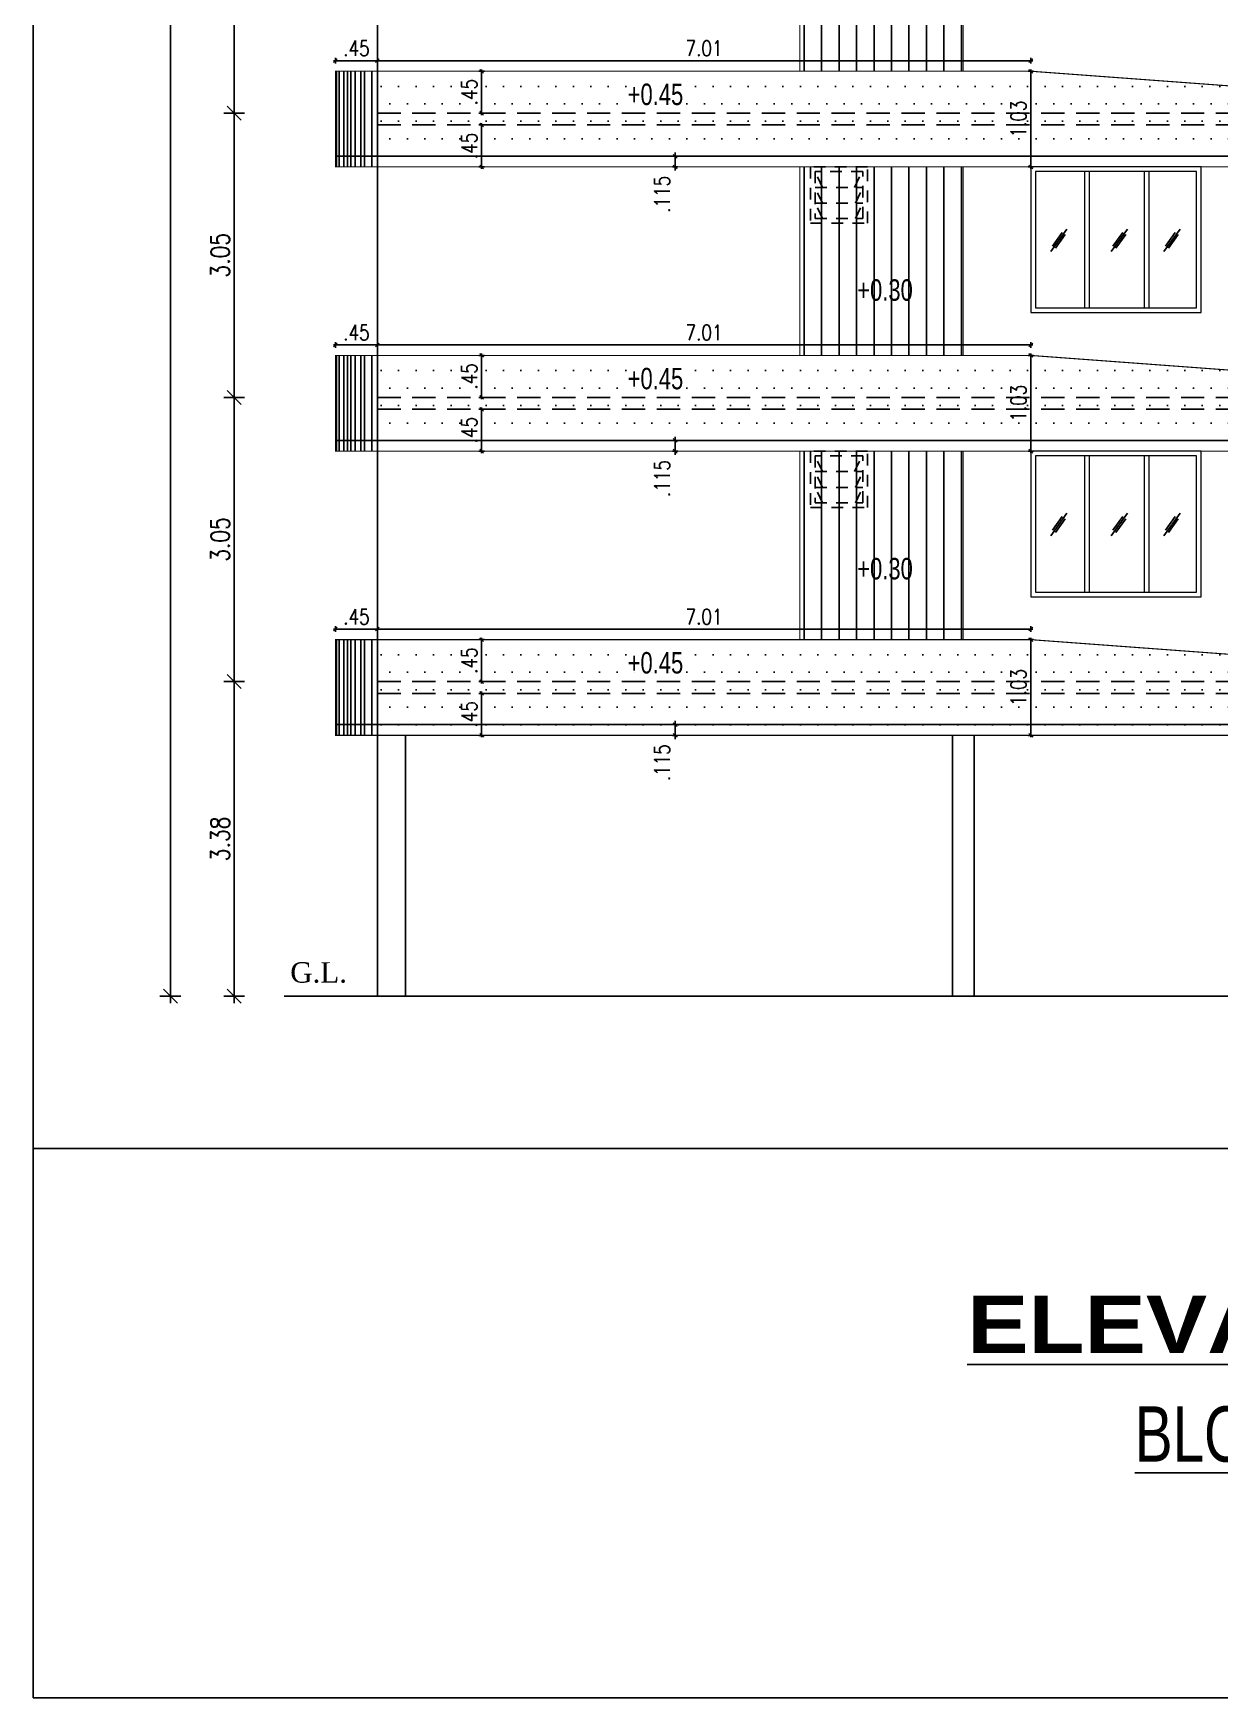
# Model space of a CAD drawing. Header units: inches. Extents: x 14331 to 14549, y 2557 to 2714.
# Drawn here: x 14498.24 to 14510.97, y 2643.08 to 2660.94 of the extents above; entities that cross this region are included whole.
import ezdxf
from ezdxf.enums import TextEntityAlignment as Align

# ---------------------------------------------------------------- set-up
doc = ezdxf.new("R2010")
doc.units = ezdxf.units.IN
doc.header["$LTSCALE"] = 0.25
doc.header["$MEASUREMENT"] = 0
doc.header["$PDMODE"] = 35
doc.linetypes.add('1', pattern=[0])
doc.linetypes.add('DASHEDX2', pattern=[1.5, 1, -0.5])
for name, color, linetype in [('dim-details', 7, 'Continuous'), ('ELE.PROJ.', 1, 'Continuous'), ('GLASS WINDOW', 251, '1'), ('hatch', 251, 'Continuous'), ('proj-internal', 1, 'DASHEDX2'), ('text-large', 7, 'Continuous'), ('wall', 7, 'Continuous'), ('WORK TEX', 6, 'Continuous'), ('WORKING DIM', 7, 'Continuous')]:
    doc.layers.add(name, color=color, linetype=linetype)
doc.layers.add('WINDOW', color=106, linetype='Continuous', lineweight=13)
doc.styles.add('ARIAL', font='TIMES_0.TTF')
doc.styles.add('ARL', font='swisscl_0.ttf')
doc.styles.add('B', font='ARIBLK_0.TTF')
doc.styles.add('romans', font='romans.shx', dxfattribs={"width": 0.8})
doc.dimstyles.new('121', dxfattribs={"dimscale": 0.1, "dimtxt": 1.65, "dimasz": 0.2, "dimexe": 0.03125, "dimexo": 0.25, "dimgap": 0.5, "dimtad": 1, "dimzin": 4, "dimdsep": 46, "dimtxsty": 'romans', "dimblk1": 'MINITICK', "dimblk2": 'MINITICK', "dimsah": 1, "dimcen": 1, "dimse1": 1, "dimse2": 1, "dimclrd": 252, "dimclre": 256, "dimclrt": 7, "dimadec": 3, "dimazin": 0, "dimtfac": 0.8, "dimtix": 1, "dimtmove": 2, "dimatfit": 3, "dimfxl": 0, "dimtolj": 1, "dimtzin": 3, "dimarcsym": 0})
doc.dimstyles.new('minitick-100', dxfattribs={"dimscale": 0.1, "dimtxt": 2, "dimasz": 0.75, "dimexe": 0.03125, "dimexo": 0.25, "dimgap": 0.5, "dimtad": 1, "dimzin": 4, "dimdsep": 46, "dimtxsty": 'romans', "dimblk1": 'MINITICK', "dimblk2": 'MINITICK', "dimsah": 1, "dimcen": 1, "dimse1": 1, "dimse2": 1, "dimclrd": 252, "dimclre": 256, "dimclrt": 256, "dimadec": 3, "dimazin": 0, "dimtfac": 0.8, "dimtix": 1, "dimtmove": 2, "dimatfit": 3, "dimfxl": 0, "dimtolj": 1, "dimtzin": 3, "dimarcsym": 0})

# ---------------------------------------------------------------- blocks, each defined once
blk = doc.blocks.new('MINITICK')
at = {"color": 7}
for p, q in [((1, 1), (-1, -1)), ((-1, 0), (1, 0)), ((0, -1.5), (0, 1.5))]:
    blk.add_line(p, q, dxfattribs=at)
blk = doc.blocks.new('*D1777')
at = {"layer": 'Defpoints', "color": 0, "transparency": 16777216}
for p in [(14501.48, 2654.441), (14501.93, 2654.55), (14501.93, 2654.441)]:
    blk.add_point(p, dxfattribs=at)
at = {"layer": 'WORKING DIM', "color": 252, "lineweight": -2, "transparency": 16777216}
blk.add_line((14501.5, 2654.55), (14501.91, 2654.55), dxfattribs=at)
at = {"layer": 'WORKING DIM', "color": 252, "lineweight": -2, "transparency": 16777216, "xscale": 0.02, "yscale": 0.02, "zscale": 0.02, "rotation": 180}
blk.add_blockref('MINITICK', (14501.48, 2654.55), dxfattribs=at)
at = {"layer": 'WORKING DIM', "color": 252, "lineweight": -2, "transparency": 16777216, "xscale": 0.02, "yscale": 0.02, "zscale": 0.02}
blk.add_blockref('MINITICK', (14501.93, 2654.55), dxfattribs=at)
at = {"layer": 'WORKING DIM', "color": 7, "transparency": 16777216, "insert": (14501.705, 2654.683), "char_height": 0.165, "attachment_point": 5, "style": 'romans'}
blk.add_mtext('\\A1;.45', dxfattribs=at)
blk = doc.blocks.new('*D1779')
at = {"layer": 'Defpoints', "color": 0, "transparency": 16777216}
for p in [(14502.855, 2654.437), (14502.855, 2653.987), (14503.049, 2653.987)]:
    blk.add_point(p, dxfattribs=at)
at = {"layer": 'WORKING DIM', "color": 252, "lineweight": -2, "transparency": 16777216}
blk.add_line((14503.049, 2654.417), (14503.049, 2654.007), dxfattribs=at)
at = {"layer": 'WORKING DIM', "color": 252, "lineweight": -2, "transparency": 16777216, "xscale": 0.02, "yscale": 0.02, "zscale": 0.02}
for p, rotation in [((14503.049, 2654.437), 90), ((14503.049, 2653.987), 270)]:
    blk.add_blockref('MINITICK', p, dxfattribs=dict(at, rotation=rotation))
at = {"layer": 'WORKING DIM', "color": 7, "transparency": 16777216, "insert": (14502.917, 2654.212), "char_height": 0.165, "attachment_point": 5, "rotation": 90, "style": 'romans'}
blk.add_mtext('\\A1;.45', dxfattribs=at)
blk = doc.blocks.new('*D1780')
at = {"layer": 'Defpoints', "color": 0, "transparency": 16777216}
for p in [(14503.293, 2653.86), (14503.049, 2653.41), (14503.293, 2653.41)]:
    blk.add_point(p, dxfattribs=at)
at = {"layer": 'WORKING DIM', "color": 252, "lineweight": -2, "transparency": 16777216}
blk.add_line((14503.049, 2653.84), (14503.049, 2653.43), dxfattribs=at)
at = {"layer": 'WORKING DIM', "color": 252, "lineweight": -2, "transparency": 16777216, "xscale": 0.02, "yscale": 0.02, "zscale": 0.02}
for p, rotation in [((14503.049, 2653.86), 90), ((14503.049, 2653.41), 270)]:
    blk.add_blockref('MINITICK', p, dxfattribs=dict(at, rotation=rotation))
at = {"layer": 'WORKING DIM', "color": 7, "transparency": 16777216, "insert": (14502.917, 2653.635), "char_height": 0.165, "attachment_point": 5, "rotation": 90, "style": 'romans'}
blk.add_mtext('\\A1;.45', dxfattribs=at)
blk = doc.blocks.new('*D1781')
at = {"layer": 'Defpoints', "color": 0, "transparency": 16777216}
for p in [(14505.126, 2653.525), (14505.325, 2653.525), (14505.325, 2653.41)]:
    blk.add_point(p, dxfattribs=at)
at = {"layer": 'WORKING DIM', "color": 252, "lineweight": -2, "transparency": 16777216}
for p, q in [((14505.126, 2653.545), (14505.126, 2653.565)), ((14505.126, 2653.41), (14505.126, 2653.525)), ((14505.126, 2653.39), (14505.126, 2653.37))]:
    blk.add_line(p, q, dxfattribs=at)
at = {"layer": 'WORKING DIM', "color": 252, "lineweight": -2, "transparency": 16777216, "xscale": 0.02, "yscale": 0.02, "zscale": 0.02}
for p, rotation in [((14505.126, 2653.525), 270), ((14505.126, 2653.41), 90)]:
    blk.add_blockref('MINITICK', p, dxfattribs=dict(at, rotation=rotation))
at = {"layer": 'WORKING DIM', "color": 7, "transparency": 16777216, "insert": (14504.986, 2653.116), "char_height": 0.165, "attachment_point": 5, "rotation": 90, "style": 'romans'}
blk.add_mtext('\\A1;.115', dxfattribs=at)
blk = doc.blocks.new('*D1782')
at = {"layer": 'Defpoints', "color": 0, "transparency": 16777216}
for p in [(14508.943, 2654.437), (14508.943, 2653.41), (14508.943, 2653.41)]:
    blk.add_point(p, dxfattribs=at)
at = {"layer": 'WORKING DIM', "color": 252, "lineweight": -2, "transparency": 16777216}
blk.add_line((14508.943, 2654.417), (14508.943, 2653.43), dxfattribs=at)
at = {"layer": 'WORKING DIM', "color": 252, "lineweight": -2, "transparency": 16777216, "xscale": 0.02, "yscale": 0.02, "zscale": 0.02}
for p, rotation in [((14508.943, 2654.437), 90), ((14508.943, 2653.41), 270)]:
    blk.add_blockref('MINITICK', p, dxfattribs=dict(at, rotation=rotation))
at = {"layer": 'WORKING DIM', "color": 7, "transparency": 16777216, "insert": (14508.81, 2653.924), "char_height": 0.165, "attachment_point": 5, "rotation": 90, "style": 'romans'}
blk.add_mtext('\\A1;1.03', dxfattribs=at)
blk = doc.blocks.new('*D1798')
at = {"layer": 'Defpoints', "color": 0, "transparency": 16777216}
for p in [(14501.48, 2657.491), (14501.93, 2657.6), (14501.93, 2657.491)]:
    blk.add_point(p, dxfattribs=at)
at = {"layer": 'WORKING DIM', "color": 252, "lineweight": -2, "transparency": 16777216}
blk.add_line((14501.5, 2657.6), (14501.91, 2657.6), dxfattribs=at)
at = {"layer": 'WORKING DIM', "color": 252, "lineweight": -2, "transparency": 16777216, "xscale": 0.02, "yscale": 0.02, "zscale": 0.02, "rotation": 180}
blk.add_blockref('MINITICK', (14501.48, 2657.6), dxfattribs=at)
at = {"layer": 'WORKING DIM', "color": 252, "lineweight": -2, "transparency": 16777216, "xscale": 0.02, "yscale": 0.02, "zscale": 0.02}
blk.add_blockref('MINITICK', (14501.93, 2657.6), dxfattribs=at)
at = {"layer": 'WORKING DIM', "color": 7, "transparency": 16777216, "insert": (14501.705, 2657.733), "char_height": 0.165, "attachment_point": 5, "style": 'romans'}
blk.add_mtext('\\A1;.45', dxfattribs=at)
blk = doc.blocks.new('*D1803')
at = {"layer": 'Defpoints', "color": 0, "transparency": 16777216}
for p in [(14502.855, 2657.487), (14502.855, 2657.037), (14503.049, 2657.037)]:
    blk.add_point(p, dxfattribs=at)
at = {"layer": 'WORKING DIM', "color": 252, "lineweight": -2, "transparency": 16777216}
blk.add_line((14503.049, 2657.467), (14503.049, 2657.057), dxfattribs=at)
at = {"layer": 'WORKING DIM', "color": 252, "lineweight": -2, "transparency": 16777216, "xscale": 0.02, "yscale": 0.02, "zscale": 0.02}
for p, rotation in [((14503.049, 2657.487), 90), ((14503.049, 2657.037), 270)]:
    blk.add_blockref('MINITICK', p, dxfattribs=dict(at, rotation=rotation))
at = {"layer": 'WORKING DIM', "color": 7, "transparency": 16777216, "insert": (14502.917, 2657.262), "char_height": 0.165, "attachment_point": 5, "rotation": 90, "style": 'romans'}
blk.add_mtext('\\A1;.45', dxfattribs=at)
blk = doc.blocks.new('*D1804')
at = {"layer": 'Defpoints', "color": 0, "transparency": 16777216}
for p in [(14503.293, 2656.91), (14503.049, 2656.46), (14503.293, 2656.46)]:
    blk.add_point(p, dxfattribs=at)
at = {"layer": 'WORKING DIM', "color": 252, "lineweight": -2, "transparency": 16777216}
blk.add_line((14503.049, 2656.89), (14503.049, 2656.48), dxfattribs=at)
at = {"layer": 'WORKING DIM', "color": 252, "lineweight": -2, "transparency": 16777216, "xscale": 0.02, "yscale": 0.02, "zscale": 0.02}
for p, rotation in [((14503.049, 2656.91), 90), ((14503.049, 2656.46), 270)]:
    blk.add_blockref('MINITICK', p, dxfattribs=dict(at, rotation=rotation))
at = {"layer": 'WORKING DIM', "color": 7, "transparency": 16777216, "insert": (14502.917, 2656.685), "char_height": 0.165, "attachment_point": 5, "rotation": 90, "style": 'romans'}
blk.add_mtext('\\A1;.45', dxfattribs=at)
blk = doc.blocks.new('*D1797')
at = {"layer": 'Defpoints', "color": 0, "transparency": 16777216}
for p in [(14505.126, 2656.575), (14505.325, 2656.575), (14505.325, 2656.46)]:
    blk.add_point(p, dxfattribs=at)
at = {"layer": 'WORKING DIM', "color": 252, "lineweight": -2, "transparency": 16777216}
for p, q in [((14505.126, 2656.595), (14505.126, 2656.615)), ((14505.126, 2656.46), (14505.126, 2656.575)), ((14505.126, 2656.44), (14505.126, 2656.42))]:
    blk.add_line(p, q, dxfattribs=at)
at = {"layer": 'WORKING DIM', "color": 252, "lineweight": -2, "transparency": 16777216, "xscale": 0.02, "yscale": 0.02, "zscale": 0.02}
for p, rotation in [((14505.126, 2656.575), 270), ((14505.126, 2656.46), 90)]:
    blk.add_blockref('MINITICK', p, dxfattribs=dict(at, rotation=rotation))
at = {"layer": 'WORKING DIM', "color": 7, "transparency": 16777216, "insert": (14504.986, 2656.166), "char_height": 0.165, "attachment_point": 5, "rotation": 90, "style": 'romans'}
blk.add_mtext('\\A1;.115', dxfattribs=at)
blk = doc.blocks.new('*D1805')
at = {"layer": 'Defpoints', "color": 0, "transparency": 16777216}
for p in [(14508.943, 2657.487), (14508.943, 2656.46), (14508.943, 2656.46)]:
    blk.add_point(p, dxfattribs=at)
at = {"layer": 'WORKING DIM', "color": 252, "lineweight": -2, "transparency": 16777216}
blk.add_line((14508.943, 2657.467), (14508.943, 2656.48), dxfattribs=at)
at = {"layer": 'WORKING DIM', "color": 252, "lineweight": -2, "transparency": 16777216, "xscale": 0.02, "yscale": 0.02, "zscale": 0.02}
for p, rotation in [((14508.943, 2657.487), 90), ((14508.943, 2656.46), 270)]:
    blk.add_blockref('MINITICK', p, dxfattribs=dict(at, rotation=rotation))
at = {"layer": 'WORKING DIM', "color": 7, "transparency": 16777216, "insert": (14508.81, 2656.974), "char_height": 0.165, "attachment_point": 5, "rotation": 90, "style": 'romans'}
blk.add_mtext('\\A1;1.03', dxfattribs=at)
blk = doc.blocks.new('*D1808')
at = {"layer": 'Defpoints', "color": 0, "transparency": 16777216}
for p in [(14501.48, 2660.541), (14501.93, 2660.65), (14501.93, 2660.541)]:
    blk.add_point(p, dxfattribs=at)
at = {"layer": 'WORKING DIM', "color": 252, "lineweight": -2, "transparency": 16777216}
blk.add_line((14501.5, 2660.65), (14501.91, 2660.65), dxfattribs=at)
at = {"layer": 'WORKING DIM', "color": 252, "lineweight": -2, "transparency": 16777216, "xscale": 0.02, "yscale": 0.02, "zscale": 0.02, "rotation": 180}
blk.add_blockref('MINITICK', (14501.48, 2660.65), dxfattribs=at)
at = {"layer": 'WORKING DIM', "color": 252, "lineweight": -2, "transparency": 16777216, "xscale": 0.02, "yscale": 0.02, "zscale": 0.02}
blk.add_blockref('MINITICK', (14501.93, 2660.65), dxfattribs=at)
at = {"layer": 'WORKING DIM', "color": 7, "transparency": 16777216, "insert": (14501.705, 2660.783), "char_height": 0.165, "attachment_point": 5, "style": 'romans'}
blk.add_mtext('\\A1;.45', dxfattribs=at)
blk = doc.blocks.new('*D1814')
at = {"layer": 'Defpoints', "color": 0, "transparency": 16777216}
for p in [(14502.855, 2660.537), (14502.855, 2660.087), (14503.049, 2660.087)]:
    blk.add_point(p, dxfattribs=at)
at = {"layer": 'WORKING DIM', "color": 252, "lineweight": -2, "transparency": 16777216}
blk.add_line((14503.049, 2660.517), (14503.049, 2660.107), dxfattribs=at)
at = {"layer": 'WORKING DIM', "color": 252, "lineweight": -2, "transparency": 16777216, "xscale": 0.02, "yscale": 0.02, "zscale": 0.02}
for p, rotation in [((14503.049, 2660.537), 90), ((14503.049, 2660.087), 270)]:
    blk.add_blockref('MINITICK', p, dxfattribs=dict(at, rotation=rotation))
at = {"layer": 'WORKING DIM', "color": 7, "transparency": 16777216, "insert": (14502.917, 2660.312), "char_height": 0.165, "attachment_point": 5, "rotation": 90, "style": 'romans'}
blk.add_mtext('\\A1;.45', dxfattribs=at)
blk = doc.blocks.new('*D1815')
at = {"layer": 'Defpoints', "color": 0, "transparency": 16777216}
for p in [(14503.293, 2659.96), (14503.049, 2659.51), (14503.293, 2659.51)]:
    blk.add_point(p, dxfattribs=at)
at = {"layer": 'WORKING DIM', "color": 252, "lineweight": -2, "transparency": 16777216}
blk.add_line((14503.049, 2659.94), (14503.049, 2659.53), dxfattribs=at)
at = {"layer": 'WORKING DIM', "color": 252, "lineweight": -2, "transparency": 16777216, "xscale": 0.02, "yscale": 0.02, "zscale": 0.02}
for p, rotation in [((14503.049, 2659.96), 90), ((14503.049, 2659.51), 270)]:
    blk.add_blockref('MINITICK', p, dxfattribs=dict(at, rotation=rotation))
at = {"layer": 'WORKING DIM', "color": 7, "transparency": 16777216, "insert": (14502.917, 2659.735), "char_height": 0.165, "attachment_point": 5, "rotation": 90, "style": 'romans'}
blk.add_mtext('\\A1;.45', dxfattribs=at)
blk = doc.blocks.new('*D1809')
at = {"layer": 'Defpoints', "color": 0, "transparency": 16777216}
for p in [(14505.126, 2659.625), (14505.325, 2659.625), (14505.325, 2659.51)]:
    blk.add_point(p, dxfattribs=at)
at = {"layer": 'WORKING DIM', "color": 252, "lineweight": -2, "transparency": 16777216}
for p, q in [((14505.126, 2659.645), (14505.126, 2659.665)), ((14505.126, 2659.51), (14505.126, 2659.625)), ((14505.126, 2659.49), (14505.126, 2659.47))]:
    blk.add_line(p, q, dxfattribs=at)
at = {"layer": 'WORKING DIM', "color": 252, "lineweight": -2, "transparency": 16777216, "xscale": 0.02, "yscale": 0.02, "zscale": 0.02}
for p, rotation in [((14505.126, 2659.625), 270), ((14505.126, 2659.51), 90)]:
    blk.add_blockref('MINITICK', p, dxfattribs=dict(at, rotation=rotation))
at = {"layer": 'WORKING DIM', "color": 7, "transparency": 16777216, "insert": (14504.986, 2659.216), "char_height": 0.165, "attachment_point": 5, "rotation": 90, "style": 'romans'}
blk.add_mtext('\\A1;.115', dxfattribs=at)
blk = doc.blocks.new('*D1816')
at = {"layer": 'Defpoints', "color": 0, "transparency": 16777216}
for p in [(14508.943, 2660.537), (14508.943, 2659.51), (14508.943, 2659.51)]:
    blk.add_point(p, dxfattribs=at)
at = {"layer": 'WORKING DIM', "color": 252, "lineweight": -2, "transparency": 16777216}
blk.add_line((14508.943, 2660.517), (14508.943, 2659.53), dxfattribs=at)
at = {"layer": 'WORKING DIM', "color": 252, "lineweight": -2, "transparency": 16777216, "xscale": 0.02, "yscale": 0.02, "zscale": 0.02}
for p, rotation in [((14508.943, 2660.537), 90), ((14508.943, 2659.51), 270)]:
    blk.add_blockref('MINITICK', p, dxfattribs=dict(at, rotation=rotation))
at = {"layer": 'WORKING DIM', "color": 7, "transparency": 16777216, "insert": (14508.81, 2660.024), "char_height": 0.165, "attachment_point": 5, "rotation": 90, "style": 'romans'}
blk.add_mtext('\\A1;1.03', dxfattribs=at)
blk = doc.blocks.new('*D1968')
at = {"layer": 'Defpoints', "color": 0, "transparency": 16777216}
for p in [(14500.393, 2653.987), (14502.026, 2653.987), (14501.93, 2650.61)]:
    blk.add_point(p, dxfattribs=at)
at = {"layer": 'dim-details', "color": 252, "lineweight": -2, "transparency": 16777216}
blk.add_line((14500.393, 2650.685), (14500.393, 2653.912), dxfattribs=at)
at = {"layer": 'dim-details', "color": 252, "lineweight": -2, "transparency": 16777216, "xscale": 0.07500000000000001, "yscale": 0.07500000000000001, "zscale": 0.07500000000000001}
for p, rotation in [((14500.393, 2653.987), 90), ((14500.393, 2650.61), 270)]:
    blk.add_blockref('MINITICK', p, dxfattribs=dict(at, rotation=rotation))
at = {"layer": 'dim-details', "transparency": 16777216, "insert": (14500.243, 2652.299), "char_height": 0.2, "attachment_point": 5, "rotation": 90, "style": 'romans'}
blk.add_mtext('\\A1;3.38', dxfattribs=at)
blk = doc.blocks.new('*D1969')
at = {"layer": 'Defpoints', "color": 0, "transparency": 16777216}
for p in [(14500.393, 2657.037), (14502.331, 2657.037), (14502.331, 2653.987)]:
    blk.add_point(p, dxfattribs=at)
at = {"layer": 'dim-details', "color": 252, "lineweight": -2, "transparency": 16777216}
blk.add_line((14500.393, 2654.062), (14500.393, 2656.962), dxfattribs=at)
at = {"layer": 'dim-details', "color": 252, "lineweight": -2, "transparency": 16777216, "xscale": 0.07500000000000001, "yscale": 0.07500000000000001, "zscale": 0.07500000000000001}
for p, rotation in [((14500.393, 2657.037), 90), ((14500.393, 2653.987), 270)]:
    blk.add_blockref('MINITICK', p, dxfattribs=dict(at, rotation=rotation))
at = {"layer": 'dim-details', "transparency": 16777216, "insert": (14500.243, 2655.512), "char_height": 0.2, "attachment_point": 5, "rotation": 90, "style": 'romans'}
blk.add_mtext('\\A1;3.05', dxfattribs=at)
blk = doc.blocks.new('*D1970')
at = {"layer": 'Defpoints', "color": 0, "transparency": 16777216}
for p in [(14500.393, 2660.087), (14502.402, 2660.087), (14502.402, 2657.037)]:
    blk.add_point(p, dxfattribs=at)
at = {"layer": 'dim-details', "color": 252, "lineweight": -2, "transparency": 16777216}
blk.add_line((14500.393, 2657.112), (14500.393, 2660.012), dxfattribs=at)
at = {"layer": 'dim-details', "color": 252, "lineweight": -2, "transparency": 16777216, "xscale": 0.07500000000000001, "yscale": 0.07500000000000001, "zscale": 0.07500000000000001}
for p, rotation in [((14500.393, 2660.087), 90), ((14500.393, 2657.037), 270)]:
    blk.add_blockref('MINITICK', p, dxfattribs=dict(at, rotation=rotation))
at = {"layer": 'dim-details', "transparency": 16777216, "insert": (14500.243, 2658.562), "char_height": 0.2, "attachment_point": 5, "rotation": 90, "style": 'romans'}
blk.add_mtext('\\A1;3.05', dxfattribs=at)
blk = doc.blocks.new('*D1971')
at = {"layer": 'Defpoints', "color": 0, "transparency": 16777216}
for p in [(14500.393, 2663.137), (14502.341, 2663.137), (14502.341, 2660.087)]:
    blk.add_point(p, dxfattribs=at)
at = {"layer": 'dim-details', "color": 252, "lineweight": -2, "transparency": 16777216}
blk.add_line((14500.393, 2660.162), (14500.393, 2663.062), dxfattribs=at)
at = {"layer": 'dim-details', "color": 252, "lineweight": -2, "transparency": 16777216, "xscale": 0.07500000000000001, "yscale": 0.07500000000000001, "zscale": 0.07500000000000001}
for p, rotation in [((14500.393, 2663.137), 90), ((14500.393, 2660.087), 270)]:
    blk.add_blockref('MINITICK', p, dxfattribs=dict(at, rotation=rotation))
at = {"layer": 'dim-details', "transparency": 16777216, "insert": (14500.243, 2661.612), "char_height": 0.2, "attachment_point": 5, "rotation": 90, "style": 'romans'}
blk.add_mtext('\\A1;3.05', dxfattribs=at)
blk = doc.blocks.new('*D1982')
at = {"layer": 'Defpoints', "color": 0, "transparency": 16777216}
for p in [(14499.708, 2690.587), (14502.979, 2690.587), (14501.43, 2650.61)]:
    blk.add_point(p, dxfattribs=at)
at = {"layer": 'dim-details', "color": 252, "lineweight": -2, "transparency": 16777216}
blk.add_line((14499.708, 2650.685), (14499.708, 2690.512), dxfattribs=at)
at = {"layer": 'dim-details', "color": 252, "lineweight": -2, "transparency": 16777216, "xscale": 0.07500000000000001, "yscale": 0.07500000000000001, "zscale": 0.07500000000000001}
for p, rotation in [((14499.708, 2690.587), 90), ((14499.708, 2650.61), 270)]:
    blk.add_blockref('MINITICK', p, dxfattribs=dict(at, rotation=rotation))
at = {"layer": 'dim-details', "transparency": 16777216, "insert": (14499.558, 2670.599), "char_height": 0.2, "attachment_point": 5, "rotation": 90, "style": 'romans'}
blk.add_mtext('\\A1;39.98', dxfattribs=at)
blk = doc.blocks.new('*D1983')
at = {"layer": 'Defpoints', "color": 0, "transparency": 16777216}
for p in [(14501.93, 2654.437), (14508.943, 2654.55), (14508.943, 2654.437)]:
    blk.add_point(p, dxfattribs=at)
at = {"layer": 'WORKING DIM', "color": 252, "lineweight": -2, "transparency": 16777216}
blk.add_line((14501.95, 2654.55), (14508.923, 2654.55), dxfattribs=at)
at = {"layer": 'WORKING DIM', "color": 252, "lineweight": -2, "transparency": 16777216, "xscale": 0.02, "yscale": 0.02, "zscale": 0.02, "rotation": 180}
blk.add_blockref('MINITICK', (14501.93, 2654.55), dxfattribs=at)
at = {"layer": 'WORKING DIM', "color": 252, "lineweight": -2, "transparency": 16777216, "xscale": 0.02, "yscale": 0.02, "zscale": 0.02}
blk.add_blockref('MINITICK', (14508.943, 2654.55), dxfattribs=at)
at = {"layer": 'WORKING DIM', "color": 7, "transparency": 16777216, "insert": (14505.436, 2654.683), "char_height": 0.165, "attachment_point": 5, "style": 'romans'}
blk.add_mtext('\\A1;7.01', dxfattribs=at)
blk = doc.blocks.new('*D1986')
at = {"layer": 'Defpoints', "color": 0, "transparency": 16777216}
for p in [(14501.93, 2657.487), (14508.943, 2657.6), (14508.943, 2657.487)]:
    blk.add_point(p, dxfattribs=at)
at = {"layer": 'WORKING DIM', "color": 252, "lineweight": -2, "transparency": 16777216}
blk.add_line((14501.95, 2657.6), (14508.923, 2657.6), dxfattribs=at)
at = {"layer": 'WORKING DIM', "color": 252, "lineweight": -2, "transparency": 16777216, "xscale": 0.02, "yscale": 0.02, "zscale": 0.02, "rotation": 180}
blk.add_blockref('MINITICK', (14501.93, 2657.6), dxfattribs=at)
at = {"layer": 'WORKING DIM', "color": 252, "lineweight": -2, "transparency": 16777216, "xscale": 0.02, "yscale": 0.02, "zscale": 0.02}
blk.add_blockref('MINITICK', (14508.943, 2657.6), dxfattribs=at)
at = {"layer": 'WORKING DIM', "color": 7, "transparency": 16777216, "insert": (14505.436, 2657.733), "char_height": 0.165, "attachment_point": 5, "style": 'romans'}
blk.add_mtext('\\A1;7.01', dxfattribs=at)
blk = doc.blocks.new('*D1988')
at = {"layer": 'Defpoints', "color": 0, "transparency": 16777216}
for p in [(14501.93, 2660.537), (14508.943, 2660.65), (14508.943, 2660.537)]:
    blk.add_point(p, dxfattribs=at)
at = {"layer": 'WORKING DIM', "color": 252, "lineweight": -2, "transparency": 16777216}
blk.add_line((14501.95, 2660.65), (14508.923, 2660.65), dxfattribs=at)
at = {"layer": 'WORKING DIM', "color": 252, "lineweight": -2, "transparency": 16777216, "xscale": 0.02, "yscale": 0.02, "zscale": 0.02, "rotation": 180}
blk.add_blockref('MINITICK', (14501.93, 2660.65), dxfattribs=at)
at = {"layer": 'WORKING DIM', "color": 252, "lineweight": -2, "transparency": 16777216, "xscale": 0.02, "yscale": 0.02, "zscale": 0.02}
blk.add_blockref('MINITICK', (14508.943, 2660.65), dxfattribs=at)
at = {"layer": 'WORKING DIM', "color": 7, "transparency": 16777216, "insert": (14505.436, 2660.783), "char_height": 0.165, "attachment_point": 5, "style": 'romans'}
blk.add_mtext('\\A1;7.01', dxfattribs=at)

msp = doc.modelspace()

# ---------------------------------------------------------------- hatches: boundary and pattern name
at = {"layer": 'hatch'}
h = msp.add_hatch(dxfattribs=at)
h.set_pattern_fill('ANSI31', color=36, scale=1.5, angle=45)
h.set_pattern_definition([(90, (-332.42704, 23.37431), (-0.1875, 3e-17), [])])
h.paths.add_polyline_path([(14508.218, 2662.56), (14506.465, 2662.56), (14506.465, 2660.537), (14508.218, 2660.537)])
at = {"layer": 'hatch', "true_color": 0xc7b399}
h = msp.add_hatch(dxfattribs=at)
h.set_pattern_fill('DOTS', color=253, scale=3)
h.set_pattern_definition([(0, (-346.71688, 23.37428), (0.09375, 0.1875), [0, -0.1875])])
h.paths.add_polyline_path([(14515.04, 2660.087), (14508.943, 2660.537), (14501.93, 2660.537), (14501.93, 2659.51), (14515.04, 2659.51)])
at = {"layer": 'hatch'}
h = msp.add_hatch(dxfattribs=at)
h.set_pattern_fill('ANSI31', color=36, scale=1.5, angle=45)
h.set_pattern_definition([(90, (-332.42704, 20.32428), (-0.1875, 3e-17), [])])
h.paths.add_polyline_path([(14508.218, 2659.51), (14506.465, 2659.51), (14506.465, 2657.487), (14508.218, 2657.487)])
at = {"layer": 'hatch', "true_color": 0xc7b399}
h = msp.add_hatch(dxfattribs=at)
h.set_pattern_fill('DOTS', color=253, scale=3)
h.set_pattern_definition([(0, (-346.71688, 20.32428), (0.09375, 0.1875), [0, -0.1875])])
h.paths.add_polyline_path([(14515.04, 2657.037), (14508.943, 2657.487), (14501.93, 2657.487), (14501.93, 2656.46), (14515.04, 2656.46)])
at = {"layer": 'hatch'}
h = msp.add_hatch(dxfattribs=at)
h.set_pattern_fill('ANSI31', color=36, scale=1.5, angle=45)
h.set_pattern_definition([(90, (-332.42704, 17.27428), (-0.1875, 3e-17), [])])
h.paths.add_polyline_path([(14508.218, 2656.46), (14506.465, 2656.46), (14506.465, 2654.437), (14508.218, 2654.437)])
at = {"layer": 'hatch', "true_color": 0xc7b399}
h = msp.add_hatch(dxfattribs=at)
h.set_pattern_fill('DOTS', color=253, scale=3)
h.set_pattern_definition([(0, (-346.71688, 17.27428), (0.09375, 0.1875), [0, -0.1875])])
h.paths.add_polyline_path([(14515.04, 2653.987), (14508.943, 2654.437), (14501.93, 2654.437), (14501.93, 2653.41), (14515.04, 2653.41)])

# ---------------------------------------------------------------- linework, layer by layer
at = {"layer": 'ELE.PROJ.', "color": 8}
for p, q in [((14501.492, 2660.541), (14501.492, 2659.51)), ((14501.521, 2660.541), (14501.521, 2659.51)), ((14501.57, 2660.541), (14501.57, 2659.51)), ((14501.611, 2660.541), (14501.611, 2659.51)), ((14501.644, 2660.541), (14501.644, 2659.51)), ((14501.69, 2660.541), (14501.69, 2659.51)), ((14501.751, 2660.541), (14501.751, 2659.51)), ((14501.791, 2660.541), (14501.791, 2659.51)), ((14501.869, 2660.541), (14501.869, 2659.51)), ((14501.492, 2657.491), (14501.492, 2656.46)), ((14501.521, 2657.491), (14501.521, 2656.46)), ((14501.57, 2657.491), (14501.57, 2656.46)), ((14501.611, 2657.491), (14501.611, 2656.46)), ((14501.644, 2657.491), (14501.644, 2656.46)), ((14501.69, 2657.491), (14501.69, 2656.46)), ((14501.751, 2657.491), (14501.751, 2656.46)), ((14501.791, 2657.491), (14501.791, 2656.46)), ((14501.869, 2657.491), (14501.869, 2656.46)), ((14501.492, 2654.441), (14501.492, 2653.41)), ((14501.521, 2654.441), (14501.521, 2653.41)), ((14501.57, 2654.441), (14501.57, 2653.41)), ((14501.611, 2654.441), (14501.611, 2653.41)), ((14501.644, 2654.441), (14501.644, 2653.41)), ((14501.69, 2654.441), (14501.69, 2653.41)), ((14501.751, 2654.441), (14501.751, 2653.41)), ((14501.791, 2654.441), (14501.791, 2653.41)), ((14501.869, 2654.441), (14501.869, 2653.41))]:
    msp.add_line(p, q, dxfattribs=at)
at = {"layer": 'ELE.PROJ.'}
for p, q in [((14515.04, 2659.625), (14501.48, 2659.625)), ((14515.04, 2656.575), (14501.48, 2656.575)), ((14515.04, 2653.525), (14501.48, 2653.525))]:
    msp.add_line(p, q, dxfattribs=at)
at = {"layer": 'ELE.PROJ.', "color": 36, "const_width": 0.012}
for points in [[(14506.465, 2662.56), (14508.218, 2662.56), (14508.218, 2660.537), (14506.465, 2660.537)], [(14506.465, 2659.51), (14508.218, 2659.51), (14508.218, 2657.487), (14506.465, 2657.487)], [(14506.465, 2656.46), (14508.218, 2656.46), (14508.218, 2654.437), (14506.465, 2654.437)]]:
    msp.add_lwpolyline(points, close=True, dxfattribs=at)
at = {"layer": 'ELE.PROJ.', "const_width": 0.012}
for points in [[(14515.04, 2659.51), (14515.04, 2660.087), (14508.943, 2660.537), (14501.48, 2660.537), (14501.48, 2659.51), (14515.04, 2659.51)], [(14515.04, 2656.46), (14515.04, 2657.037), (14508.943, 2657.487), (14501.48, 2657.487), (14501.48, 2656.46), (14515.04, 2656.46)], [(14515.04, 2653.41), (14515.04, 2653.987), (14508.943, 2654.437), (14501.48, 2654.437), (14501.48, 2653.41), (14515.04, 2653.41)]]:
    msp.add_lwpolyline(points, dxfattribs=at)
at = {"layer": 'GLASS WINDOW', "color": 4, "ltscale": 200}
for p, q in [((14509.331, 2658.843), (14509.158, 2658.602)), ((14509.281, 2658.807), (14509.176, 2658.661)), ((14509.313, 2658.784), (14509.208, 2658.638)), ((14509.98, 2658.843), (14509.806, 2658.602)), ((14509.93, 2658.807), (14509.825, 2658.661)), ((14509.962, 2658.784), (14509.857, 2658.638)), ((14510.545, 2658.843), (14510.371, 2658.602)), ((14510.494, 2658.807), (14510.389, 2658.661)), ((14510.526, 2658.784), (14510.421, 2658.638)), ((14509.331, 2655.793), (14509.158, 2655.552)), ((14509.281, 2655.757), (14509.176, 2655.611)), ((14509.313, 2655.734), (14509.208, 2655.588)), ((14509.98, 2655.793), (14509.806, 2655.552)), ((14509.93, 2655.757), (14509.825, 2655.611)), ((14509.962, 2655.734), (14509.857, 2655.588)), ((14510.545, 2655.793), (14510.371, 2655.552)), ((14510.494, 2655.757), (14510.389, 2655.611)), ((14510.526, 2655.734), (14510.421, 2655.588))]:
    msp.add_line(p, q, dxfattribs=at)
at = {"layer": 'proj-internal', "color": 251}
for p, q in [((14501.93, 2660.087), (14533.371, 2660.087)), ((14501.93, 2659.96), (14533.371, 2659.96)), ((14501.93, 2657.037), (14533.371, 2657.037)), ((14501.93, 2656.91), (14533.371, 2656.91)), ((14501.93, 2653.987), (14533.371, 2653.987)), ((14501.93, 2653.86), (14533.371, 2653.86))]:
    msp.add_line(p, q, dxfattribs=at)
at = {"layer": 'proj-internal', "color": 251, "ltscale": 0.5}
for p, q in [((14506.707, 2659.29), (14506.629, 2659.46)), ((14507.052, 2659.29), (14507.129, 2659.46)), ((14506.629, 2659.29), (14507.139, 2659.29)), ((14506.707, 2659.12), (14506.629, 2659.29)), ((14507.062, 2659.12), (14507.139, 2659.29)), ((14506.629, 2659.12), (14507.139, 2659.12)), ((14506.707, 2658.957), (14506.629, 2659.12)), ((14507.062, 2658.957), (14507.139, 2659.12)), ((14506.707, 2656.24), (14506.629, 2656.41)), ((14507.052, 2656.24), (14507.129, 2656.41)), ((14506.629, 2656.24), (14507.139, 2656.24)), ((14506.707, 2656.07), (14506.629, 2656.24)), ((14507.062, 2656.07), (14507.139, 2656.24)), ((14506.629, 2656.07), (14507.139, 2656.07)), ((14506.707, 2655.907), (14506.629, 2656.07)), ((14507.062, 2655.907), (14507.139, 2656.07))]:
    msp.add_line(p, q, dxfattribs=at)
for points in [[(14506.579, 2658.907), (14507.189, 2658.907), (14507.189, 2659.51), (14506.579, 2659.51)], [(14506.629, 2658.957), (14507.139, 2658.957), (14507.139, 2659.46), (14506.629, 2659.46)], [(14506.579, 2655.857), (14507.189, 2655.857), (14507.189, 2656.46), (14506.579, 2656.46)], [(14506.629, 2655.907), (14507.139, 2655.907), (14507.139, 2656.41), (14506.629, 2656.41)]]:
    msp.add_lwpolyline(points, close=True, dxfattribs=at)
at = {"layer": 'wall'}
for p, q in [((14501.93, 2691.737), (14501.93, 2650.61)), ((14502.23, 2653.41), (14502.23, 2650.61)), ((14508.104, 2653.41), (14508.104, 2650.61)), ((14508.334, 2653.41), (14508.334, 2650.61)), ((14501.93, 2650.61), (14500.93, 2650.61)), ((14501.93, 2650.61), (14533.371, 2650.61)), ((14523.641, 2648.976), (14498.237, 2648.976))]:
    msp.add_line(p, q, dxfattribs=at)
msp.add_lwpolyline([(14536.405, 2697.058), (14498.237, 2697.058), (14498.237, 2643.083), (14536.405, 2643.083)], close=True, dxfattribs=at)
at = {"layer": 'WINDOW'}
for p, q in [((14509.52, 2659.46), (14509.52, 2657.997)), ((14509.57, 2659.46), (14509.57, 2657.997)), ((14510.159, 2659.46), (14510.159, 2657.997)), ((14510.209, 2659.46), (14510.209, 2657.997)), ((14509.52, 2656.41), (14509.52, 2654.947)), ((14509.57, 2656.41), (14509.57, 2654.947)), ((14510.159, 2656.41), (14510.159, 2654.947)), ((14510.209, 2656.41), (14510.209, 2654.947))]:
    msp.add_line(p, q, dxfattribs=at)
for points in [[(14508.943, 2657.947), (14510.771, 2657.947), (14510.771, 2659.51), (14508.943, 2659.51)], [(14508.993, 2657.997), (14510.721, 2657.997), (14510.721, 2659.46), (14508.993, 2659.46)], [(14508.943, 2654.897), (14510.771, 2654.897), (14510.771, 2656.46), (14508.943, 2656.46)], [(14508.993, 2654.947), (14510.721, 2654.947), (14510.721, 2656.41), (14508.993, 2656.41)]]:
    msp.add_lwpolyline(points, close=True, dxfattribs=at)

# ---------------------------------------------------------------- texts
at = {"layer": 'text-large'}
for s, height, style, p in [('G.L.', 0.22, 'ARIAL', (14501.299, 2650.866)), ('%%UELEVATION-D', 0.61686, 'B', (14511.602, 2647.09))]:
    msp.add_text(s, height=height, dxfattribs=dict(at, style=style)).set_placement(p, align=Align.MIDDLE_CENTER)
at = {"layer": 'text-large', "style": 'ARL'}
msp.add_text('%%UBLOCK-A', height=0.5932, dxfattribs=at).set_placement((14511.394, 2645.616), align=Align.CENTER)
at = {"layer": 'WORK TEX', "color": 7, "style": 'ARL'}
for s, p in [('+0.45 ', (14504.947, 2660.289)), ('+0.30', (14507.378, 2658.189)), ('+0.45 ', (14504.947, 2657.239)), ('+0.30', (14507.378, 2655.199)), ('+0.45 ', (14504.947, 2654.189))]:
    msp.add_text(s, height=0.23, dxfattribs=at).set_placement(p, align=Align.MIDDLE_CENTER)

# ---------------------------------------------------------------- dimensions: what is measured, and where the dimension line sits
at = {"layer": 'dim-details'}
for base, p1, p2, picture, middle in [((14499.708, 2690.587), (14501.43, 2650.61), (14502.979, 2690.587), '*D1982', (14499.558, 2670.599)), ((14500.393, 2663.137), (14502.341, 2660.087), (14502.341, 2663.137), '*D1971', (14500.243, 2661.612)), ((14500.393, 2660.087), (14502.402, 2657.037), (14502.402, 2660.087), '*D1970', (14500.243, 2658.562)), ((14500.393, 2657.037), (14502.331, 2653.987), (14502.331, 2657.037), '*D1969', (14500.243, 2655.512)), ((14500.393, 2653.987), (14501.93, 2650.61), (14502.026, 2653.987), '*D1968', (14500.243, 2652.299))]:
    dim = msp.add_linear_dim(base=base, p1=p1, p2=p2, angle=90, dimstyle='minitick-100', dxfattribs=at)
    dim.commit()
    dim.dimension.update_dxf_attribs({"geometry": picture, "text_midpoint": middle})
at = {"layer": 'WORKING DIM'}
for base, p1, p2, picture, middle in [((14501.93, 2660.65), (14501.48, 2660.541), (14501.93, 2660.541), '*D1808', (14501.705, 2660.783)), ((14508.943, 2660.65), (14501.93, 2660.537), (14508.943, 2660.537), '*D1988', (14505.436, 2660.783)), ((14501.93, 2657.6), (14501.48, 2657.491), (14501.93, 2657.491), '*D1798', (14501.705, 2657.733)), ((14508.943, 2657.6), (14501.93, 2657.487), (14508.943, 2657.487), '*D1986', (14505.436, 2657.733)), ((14501.93, 2654.55), (14501.48, 2654.441), (14501.93, 2654.441), '*D1777', (14501.705, 2654.683)), ((14508.943, 2654.55), (14501.93, 2654.437), (14508.943, 2654.437), '*D1983', (14505.436, 2654.683))]:
    dim = msp.add_linear_dim(base=base, p1=p1, p2=p2, dimstyle='121', override={"dimfxl": 0.18, "dimfxlon": 1}, dxfattribs=at)
    dim.commit()
    dim.dimension.update_dxf_attribs({"geometry": picture, "text_midpoint": middle})
for base, p1, p2, picture, middle in [((14503.049, 2660.087), (14502.855, 2660.537), (14502.855, 2660.087), '*D1814', (14502.917, 2660.312)), ((14508.943, 2659.51), (14508.943, 2660.537), (14508.943, 2659.51), '*D1816', (14508.81, 2660.024)), ((14503.049, 2659.51), (14503.293, 2659.96), (14503.293, 2659.51), '*D1815', (14502.917, 2659.735)), ((14503.049, 2657.037), (14502.855, 2657.487), (14502.855, 2657.037), '*D1803', (14502.917, 2657.262)), ((14508.943, 2656.46), (14508.943, 2657.487), (14508.943, 2656.46), '*D1805', (14508.81, 2656.974)), ((14503.049, 2656.46), (14503.293, 2656.91), (14503.293, 2656.46), '*D1804', (14502.917, 2656.685)), ((14503.049, 2653.987), (14502.855, 2654.437), (14502.855, 2653.987), '*D1779', (14502.917, 2654.212)), ((14508.943, 2653.41), (14508.943, 2654.437), (14508.943, 2653.41), '*D1782', (14508.81, 2653.924)), ((14503.049, 2653.41), (14503.293, 2653.86), (14503.293, 2653.41), '*D1780', (14502.917, 2653.635))]:
    dim = msp.add_linear_dim(base=base, p1=p1, p2=p2, angle=90, dimstyle='121', override={"dimfxl": 0.18, "dimfxlon": 1}, dxfattribs=at)
    dim.commit()
    dim.dimension.update_dxf_attribs({"geometry": picture, "text_midpoint": middle})
for base, p1, p2, picture, middle in [((14505.126, 2659.625), (14505.325, 2659.51), (14505.325, 2659.625), '*D1809', (14504.986, 2659.216)), ((14505.126, 2656.575), (14505.325, 2656.46), (14505.325, 2656.575), '*D1797', (14504.986, 2656.166)), ((14505.126, 2653.525), (14505.325, 2653.41), (14505.325, 2653.525), '*D1781', (14504.986, 2653.116))]:
    dim = msp.add_linear_dim(base=base, p1=p1, p2=p2, angle=90, text='.115', dimstyle='121', override={"dimfxl": 0.18, "dimfxlon": 1}, dxfattribs=at)
    dim.commit()
    dim.dimension.update_dxf_attribs({"geometry": picture, "text_midpoint": middle, "dimtype": 160})

doc.saveas('drawing.dxf')
